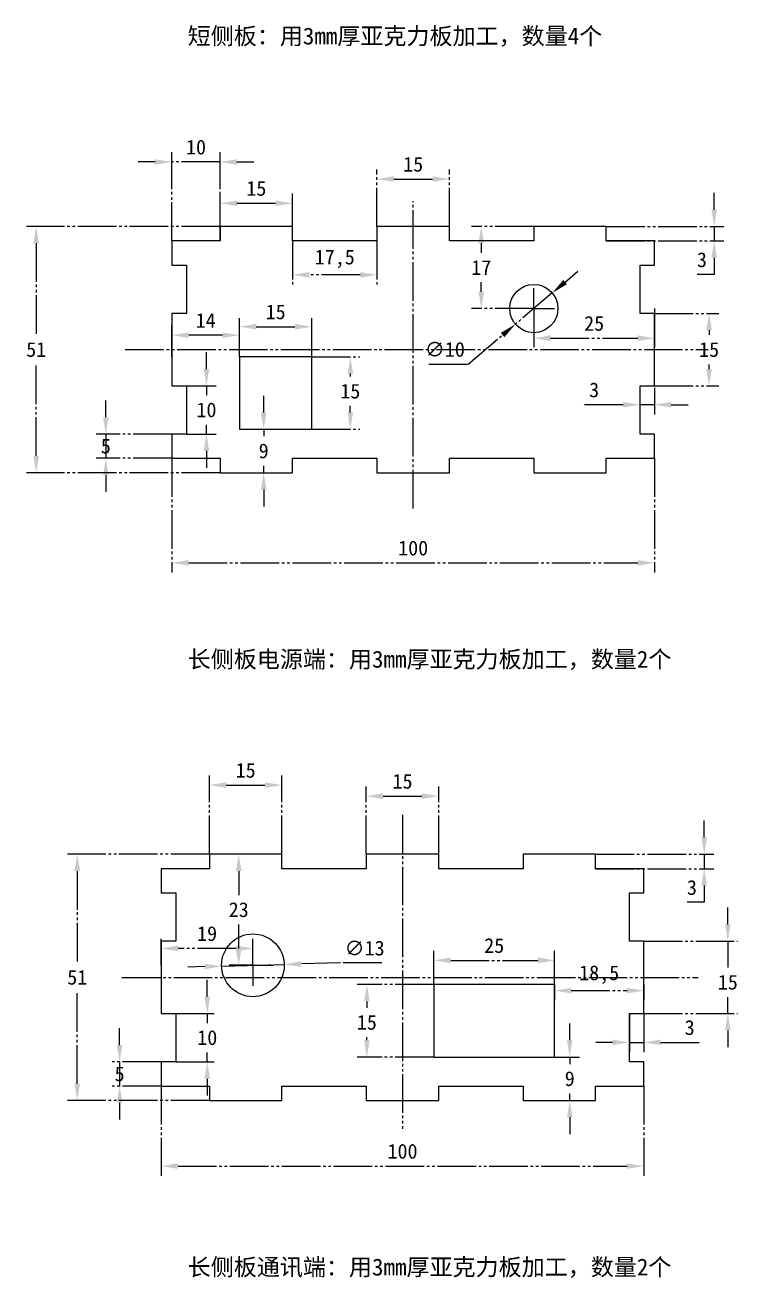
# Model space of a CAD drawing. Header units: millimetres. Extents: x 72 to 436, y 263 to 791.
# Drawn here: x 71.8 to 219.7, y 263.3 to 522.7 of the extents above; entities that cross this region are included whole.
import ezdxf

# ---------------------------------------------------------------- set-up
doc = ezdxf.new("R2010")
doc.units = ezdxf.units.MM
doc.header["$PDSIZE"] = -1
doc.linetypes.add('JIS_09_08', pattern=[10.75, 8, -0.55, 0.55, -0.55, 0.55, -0.55])
doc.layers.add('10', color=7, linetype='Continuous')
doc.dimstyles.new('ISO-25', dxfattribs={"dimtxt": 2.5, "dimasz": 2.5, "dimexe": 1.25, "dimexo": 0.625, "dimtad": 1, "dimtxsty": 'Standard', "dimcen": 2.5, "dimadec": 0, "dimazin": 0, "dimtfac": 1, "dimtmove": 0, "dimatfit": 3, "dimfxl": 1, "dimarcsym": 0})

# ---------------------------------------------------------------- blocks, each defined once
blk = doc.blocks.new('SW_CENTERMARKSYMBOL_0')
at = {"layer": '10', "color": 0}
for p, q in [((0, 2.5), (0, 4.25)), ((-2.5, 0), (-4.25, 0)), ((0, 0), (-2.5, 0)), ((0, 0), (0, 2.5)), ((0, 0), (0, -2.5)), ((0, 0), (2.5, 0)), ((2.5, 0), (4.25, 0)), ((0, -2.5), (0, -4.25))]:
    blk.add_line(p, q, dxfattribs=at)
blk = doc.blocks.new('SW_CENTERMARKSYMBOL_1')
at = {"layer": '10', "color": 0}
for p, q in [((0, 2.5), (0, 4.25)), ((-2.5, 0), (-4.25, 0)), ((0, 0), (-2.5, 0)), ((0, 0), (0, 2.5)), ((0, 0), (0, -2.5)), ((0, 0), (2.5, 0)), ((2.5, 0), (4.25, 0)), ((0, -2.5), (0, -4.25))]:
    blk.add_line(p, q, dxfattribs=at)
blk = doc.blocks.new('*D28')
at = {"color": 3, "linetype": 'JIS_09_08', "lineweight": -2, "transparency": 16777216}
for p, q in [((112.21, 481), (72.09, 481)), ((74.09, 477.52), (74.09, 458.55)), ((74.09, 433.48), (74.09, 452.45)), ((112.21, 430), (72.09, 430))]:
    blk.add_line(p, q, dxfattribs=at)
at = {"color": 3, "linetype": 'JIS_09_08', "transparency": 16777216}
for points in [[(73.51, 477.52), (74.67, 477.52), (74.09, 481)], [(73.51, 433.48), (74.67, 433.48), (74.09, 430)]]:
    blk.add_solid(points, dxfattribs=at)
at = {"layer": 'Defpoints', "color": 0, "linetype": 'JIS_09_08', "transparency": 16777216}
for p in [(112.21, 481), (74.09, 430), (112.21, 430)]:
    blk.add_point(p, dxfattribs=at)
at = {"color": 3, "linetype": 'JIS_09_08', "transparency": 16777216, "insert": (74.09, 455.5), "char_height": 3.05, "attachment_point": 5}
blk.add_mtext('51', dxfattribs=at)
blk = doc.blocks.new('*D29')
at = {"color": 3, "linetype": 'JIS_09_08', "lineweight": -2, "transparency": 16777216}
for p, q in [((102.21, 433), (102.21, 409.34)), ((202.21, 433), (202.21, 409.34)), ((105.69, 411.34), (198.73, 411.34))]:
    blk.add_line(p, q, dxfattribs=at)
at = {"color": 3, "linetype": 'JIS_09_08', "transparency": 16777216}
for points in [[(105.69, 411.92), (105.69, 410.76), (102.21, 411.34)], [(198.73, 411.92), (198.73, 410.76), (202.21, 411.34)]]:
    blk.add_solid(points, dxfattribs=at)
at = {"layer": 'Defpoints', "color": 0, "linetype": 'JIS_09_08', "transparency": 16777216}
for p in [(102.21, 433), (202.21, 433), (202.21, 411.34)]:
    blk.add_point(p, dxfattribs=at)
at = {"color": 3, "linetype": 'JIS_09_08', "transparency": 16777216, "insert": (152.21, 414.39), "char_height": 3.05, "attachment_point": 5}
blk.add_mtext('100', dxfattribs=at)
blk = doc.blocks.new('*D30')
at = {"color": 3, "linetype": 'JIS_09_08', "lineweight": -2, "transparency": 16777216}
for p, q in [((110, 351), (80.6, 351)), ((82.6, 347.52), (82.6, 328.55)), ((82.6, 303.48), (82.6, 322.45)), ((110, 300), (80.6, 300))]:
    blk.add_line(p, q, dxfattribs=at)
at = {"color": 3, "linetype": 'JIS_09_08', "transparency": 16777216}
for points in [[(82.02, 347.52), (83.18, 347.52), (82.6, 351)], [(82.02, 303.48), (83.18, 303.48), (82.6, 300)]]:
    blk.add_solid(points, dxfattribs=at)
at = {"layer": 'Defpoints', "color": 0, "linetype": 'JIS_09_08', "transparency": 16777216}
for p in [(110, 351), (82.6, 300), (110, 300)]:
    blk.add_point(p, dxfattribs=at)
at = {"color": 3, "linetype": 'JIS_09_08', "transparency": 16777216, "insert": (82.6, 325.5), "char_height": 3.05, "attachment_point": 5}
blk.add_mtext('51', dxfattribs=at)
blk = doc.blocks.new('*D31')
at = {"color": 3, "linetype": 'JIS_09_08', "lineweight": -2, "transparency": 16777216}
for p, q in [((100, 303), (100, 284.42)), ((200, 303), (200, 284.42)), ((103.48, 286.42), (196.52, 286.42))]:
    blk.add_line(p, q, dxfattribs=at)
at = {"color": 3, "linetype": 'JIS_09_08', "transparency": 16777216}
for points in [[(103.48, 287), (103.48, 285.84), (100, 286.42)], [(196.52, 287), (196.52, 285.84), (200, 286.42)]]:
    blk.add_solid(points, dxfattribs=at)
at = {"layer": 'Defpoints', "color": 0, "linetype": 'JIS_09_08', "transparency": 16777216}
for p in [(100, 303), (200, 303), (200, 286.42)]:
    blk.add_point(p, dxfattribs=at)
at = {"color": 3, "linetype": 'JIS_09_08', "transparency": 16777216, "insert": (150, 289.47), "char_height": 3.05, "attachment_point": 5}
blk.add_mtext('100', dxfattribs=at)
blk = doc.blocks.new('*D35')
at = {"color": 3, "linetype": 'JIS_09_08', "lineweight": -2, "transparency": 16777216}
for p, q in [((183.68, 469.48), (186.34, 471.73)), ((181.03, 467.23), (173.4, 460.77)), ((163.59, 452.47), (170.74, 458.52)), ((155.46, 452.47), (163.59, 452.47))]:
    blk.add_line(p, q, dxfattribs=at)
at = {"color": 3, "linetype": 'JIS_09_08', "transparency": 16777216}
for points in [[(183.31, 469.92), (184.06, 469.04), (181.03, 467.23)], [(170.37, 458.96), (171.11, 458.08), (173.4, 460.77)]]:
    blk.add_solid(points, dxfattribs=at)
at = {"layer": 'Defpoints', "color": 0, "linetype": 'JIS_09_08', "transparency": 16777216}
for p in [(181.03, 467.23), (173.4, 460.77)]:
    blk.add_point(p, dxfattribs=at)
at = {"color": 3, "linetype": 'JIS_09_08', "transparency": 16777216, "insert": (158.77, 455.52), "char_height": 3.05, "attachment_point": 5}
blk.add_mtext('∅10', dxfattribs=at)
blk = doc.blocks.new('*D36')
at = {"color": 3, "linetype": 'JIS_09_08', "lineweight": -2, "transparency": 16777216}
for p, q in [((109.02, 327.73), (105.54, 327.64)), ((112.5, 327.83), (125.5, 328.17)), ((137.06, 328.48), (128.98, 328.27)), ((145.7, 328.48), (137.06, 328.48))]:
    blk.add_line(p, q, dxfattribs=at)
at = {"color": 3, "linetype": 'JIS_09_08', "transparency": 16777216}
for points in [[(109.01, 328.31), (109.04, 327.15), (112.5, 327.83)], [(128.96, 328.85), (128.99, 327.69), (125.5, 328.17)]]:
    blk.add_solid(points, dxfattribs=at)
at = {"layer": 'Defpoints', "color": 0, "linetype": 'JIS_09_08', "transparency": 16777216}
for p in [(112.5, 327.83), (125.5, 328.17)]:
    blk.add_point(p, dxfattribs=at)
at = {"color": 3, "linetype": 'JIS_09_08', "transparency": 16777216, "insert": (142.14, 331.53), "char_height": 3.05, "attachment_point": 5}
blk.add_mtext('∅13', dxfattribs=at)
blk = doc.blocks.new('*D38')
at = {"color": 3, "linetype": 'JIS_09_08', "lineweight": -2, "transparency": 16777216}
for p, q in [((156.5, 324), (140.61, 324)), ((142.61, 320.52), (142.61, 319.22)), ((142.61, 312.48), (142.61, 313.13)), ((156.5, 309), (140.61, 309))]:
    blk.add_line(p, q, dxfattribs=at)
at = {"color": 3, "linetype": 'JIS_09_08', "transparency": 16777216}
for points in [[(142.03, 320.52), (143.19, 320.52), (142.61, 324)], [(142.03, 312.48), (143.19, 312.48), (142.61, 309)]]:
    blk.add_solid(points, dxfattribs=at)
at = {"layer": 'Defpoints', "color": 0, "linetype": 'JIS_09_08', "transparency": 16777216}
for p in [(156.5, 324), (142.61, 309), (156.5, 309)]:
    blk.add_point(p, dxfattribs=at)
at = {"color": 3, "linetype": 'JIS_09_08', "transparency": 16777216, "insert": (142.61, 316.17), "char_height": 3.05, "attachment_point": 5}
blk.add_mtext('15', dxfattribs=at)
blk = doc.blocks.new('*D39')
at = {"color": 3, "linetype": 'JIS_09_08', "lineweight": -2, "transparency": 16777216}
for p, q in [((156.5, 324), (156.5, 331.02)), ((181.5, 324), (181.5, 331.02)), ((159.98, 329.02), (178.02, 329.02))]:
    blk.add_line(p, q, dxfattribs=at)
at = {"color": 3, "linetype": 'JIS_09_08', "transparency": 16777216}
for points in [[(159.98, 329.6), (159.98, 328.44), (156.5, 329.02)], [(178.02, 329.6), (178.02, 328.44), (181.5, 329.02)]]:
    blk.add_solid(points, dxfattribs=at)
at = {"layer": 'Defpoints', "color": 0, "linetype": 'JIS_09_08', "transparency": 16777216}
for p in [(181.5, 329.02), (156.5, 324), (181.5, 324)]:
    blk.add_point(p, dxfattribs=at)
at = {"color": 3, "linetype": 'JIS_09_08', "transparency": 16777216, "insert": (169, 332.07), "char_height": 3.05, "attachment_point": 5}
blk.add_mtext('25', dxfattribs=at)
blk = doc.blocks.new('*D40')
at = {"color": 3, "linetype": 'JIS_09_08', "lineweight": -2, "transparency": 16777216}
for p, q in [((116.21, 454), (116.21, 462.25)), ((131.21, 454), (131.21, 462.25)), ((119.69, 460.25), (127.73, 460.25))]:
    blk.add_line(p, q, dxfattribs=at)
at = {"color": 3, "linetype": 'JIS_09_08', "transparency": 16777216}
for points in [[(119.69, 460.83), (119.69, 459.67), (116.21, 460.25)], [(127.73, 460.83), (127.73, 459.67), (131.21, 460.25)]]:
    blk.add_solid(points, dxfattribs=at)
at = {"layer": 'Defpoints', "color": 0, "linetype": 'JIS_09_08', "transparency": 16777216}
for p in [(131.21, 460.25), (116.21, 454), (131.21, 454)]:
    blk.add_point(p, dxfattribs=at)
at = {"color": 3, "linetype": 'JIS_09_08', "transparency": 16777216, "insert": (123.71, 463.3), "char_height": 3.05, "attachment_point": 5}
blk.add_mtext('15', dxfattribs=at)
blk = doc.blocks.new('*D41')
at = {"color": 3, "linetype": 'JIS_09_08', "lineweight": -2, "transparency": 16777216}
for p, q in [((131.21, 454), (141.18, 454)), ((139.18, 450.52), (139.18, 449.93)), ((139.18, 442.48), (139.18, 443.83)), ((131.21, 439), (141.18, 439))]:
    blk.add_line(p, q, dxfattribs=at)
at = {"color": 3, "linetype": 'JIS_09_08', "transparency": 16777216}
for points in [[(138.6, 450.52), (139.76, 450.52), (139.18, 454)], [(138.6, 442.48), (139.76, 442.48), (139.18, 439)]]:
    blk.add_solid(points, dxfattribs=at)
at = {"layer": 'Defpoints', "color": 0, "linetype": 'JIS_09_08', "transparency": 16777216}
for p in [(131.21, 454), (131.21, 439), (139.18, 439)]:
    blk.add_point(p, dxfattribs=at)
at = {"color": 3, "linetype": 'JIS_09_08', "transparency": 16777216, "insert": (139.18, 446.88), "char_height": 3.05, "attachment_point": 5}
blk.add_mtext('15', dxfattribs=at)
blk = doc.blocks.new('*D51')
at = {"color": 3, "linetype": 'JIS_09_08', "lineweight": -2, "transparency": 16777216}
for p, q in [((112.21, 481), (112.21, 487.81)), ((127.21, 481), (127.21, 487.81)), ((115.69, 485.81), (123.73, 485.81))]:
    blk.add_line(p, q, dxfattribs=at)
at = {"color": 3, "linetype": 'JIS_09_08', "transparency": 16777216}
for points in [[(115.69, 486.39), (115.69, 485.23), (112.21, 485.81)], [(123.73, 486.39), (123.73, 485.23), (127.21, 485.81)]]:
    blk.add_solid(points, dxfattribs=at)
at = {"layer": 'Defpoints', "color": 0, "linetype": 'JIS_09_08', "transparency": 16777216}
for p in [(127.21, 485.81), (112.21, 481), (127.21, 481)]:
    blk.add_point(p, dxfattribs=at)
at = {"color": 3, "linetype": 'JIS_09_08', "transparency": 16777216, "insert": (119.71, 488.86), "char_height": 3.05, "attachment_point": 5}
blk.add_mtext('15', dxfattribs=at)
blk = doc.blocks.new('*D52')
at = {"color": 3, "linetype": 'JIS_09_08', "lineweight": -2, "transparency": 16777216}
for p, q in [((127.21, 478), (127.21, 468.98)), ((144.71, 478), (144.71, 468.98)), ((141.23, 470.98), (130.69, 470.98))]:
    blk.add_line(p, q, dxfattribs=at)
at = {"color": 3, "linetype": 'JIS_09_08', "transparency": 16777216}
for points in [[(130.69, 471.56), (130.69, 470.4), (127.21, 470.98)], [(141.23, 471.56), (141.23, 470.4), (144.71, 470.98)]]:
    blk.add_solid(points, dxfattribs=at)
at = {"layer": 'Defpoints', "color": 0, "linetype": 'JIS_09_08', "transparency": 16777216}
for p in [(127.21, 478), (144.71, 478), (127.21, 470.98)]:
    blk.add_point(p, dxfattribs=at)
at = {"color": 3, "linetype": 'JIS_09_08', "transparency": 16777216, "insert": (135.96, 474.28), "char_height": 3.05, "attachment_point": 5}
blk.add_mtext('17,5', dxfattribs=at)
blk = doc.blocks.new('*D53')
at = {"color": 3, "linetype": 'JIS_09_08', "lineweight": -2, "transparency": 16777216}
for p, q in [((214.58, 484.48), (214.58, 487.96)), ((192.21, 481), (216.58, 481)), ((214.58, 481), (214.58, 478)), ((192.21, 478), (216.58, 478)), ((214.58, 474.52), (214.58, 471.04)), ((214.58, 471.04), (211.03, 471.04))]:
    blk.add_line(p, q, dxfattribs=at)
at = {"color": 3, "linetype": 'JIS_09_08', "transparency": 16777216}
for points in [[(214, 484.48), (215.16, 484.48), (214.58, 481)], [(214, 474.52), (215.16, 474.52), (214.58, 478)]]:
    blk.add_solid(points, dxfattribs=at)
at = {"layer": 'Defpoints', "color": 0, "linetype": 'JIS_09_08', "transparency": 16777216}
for p in [(192.21, 481), (192.21, 478), (214.58, 478)]:
    blk.add_point(p, dxfattribs=at)
at = {"color": 3, "linetype": 'JIS_09_08', "transparency": 16777216, "insert": (212.04, 474.09), "char_height": 3.05, "attachment_point": 5}
blk.add_mtext('3', dxfattribs=at)
blk = doc.blocks.new('*D54')
at = {"color": 3, "linetype": 'JIS_09_08', "lineweight": -2, "transparency": 16777216}
for p, q in [((102.21, 478), (102.21, 496.36)), ((112.21, 478), (112.21, 496.36)), ((98.73, 494.36), (95.25, 494.36)), ((112.21, 494.36), (102.21, 494.36)), ((115.69, 494.36), (119.17, 494.36))]:
    blk.add_line(p, q, dxfattribs=at)
at = {"color": 3, "linetype": 'JIS_09_08', "transparency": 16777216}
for points in [[(98.73, 494.94), (98.73, 493.78), (102.21, 494.36)], [(115.69, 494.94), (115.69, 493.78), (112.21, 494.36)]]:
    blk.add_solid(points, dxfattribs=at)
at = {"layer": 'Defpoints', "color": 0, "linetype": 'JIS_09_08', "transparency": 16777216}
for p in [(102.21, 494.36), (102.21, 478), (112.21, 478)]:
    blk.add_point(p, dxfattribs=at)
at = {"color": 3, "linetype": 'JIS_09_08', "transparency": 16777216, "insert": (107.21, 497.41), "char_height": 3.05, "attachment_point": 5}
blk.add_mtext('10', dxfattribs=at)
blk = doc.blocks.new('*D55')
at = {"color": 3, "linetype": 'JIS_09_08', "lineweight": -2, "transparency": 16777216}
for p, q in [((144.71, 481), (144.71, 492.82)), ((148.19, 490.82), (156.23, 490.82)), ((159.71, 481), (159.71, 492.82))]:
    blk.add_line(p, q, dxfattribs=at)
at = {"color": 3, "linetype": 'JIS_09_08', "transparency": 16777216}
for points in [[(148.19, 491.4), (148.19, 490.24), (144.71, 490.82)], [(156.23, 491.4), (156.23, 490.24), (159.71, 490.82)]]:
    blk.add_solid(points, dxfattribs=at)
at = {"layer": 'Defpoints', "color": 0, "linetype": 'JIS_09_08', "transparency": 16777216}
for p in [(159.71, 490.82), (144.71, 481), (159.71, 481)]:
    blk.add_point(p, dxfattribs=at)
at = {"color": 3, "linetype": 'JIS_09_08', "transparency": 16777216, "insert": (152.21, 493.87), "char_height": 3.05, "attachment_point": 5}
blk.add_mtext('15', dxfattribs=at)
blk = doc.blocks.new('*D56')
at = {"color": 3, "linetype": 'JIS_09_08', "lineweight": -2, "transparency": 16777216}
for p, q in [((202.21, 463), (215.53, 463)), ((213.53, 459.52), (213.53, 458.55)), ((213.53, 451.48), (213.53, 452.45)), ((202.21, 448), (215.53, 448))]:
    blk.add_line(p, q, dxfattribs=at)
at = {"color": 3, "linetype": 'JIS_09_08', "transparency": 16777216}
for points in [[(212.95, 459.52), (214.11, 459.52), (213.53, 463)], [(212.95, 451.48), (214.11, 451.48), (213.53, 448)]]:
    blk.add_solid(points, dxfattribs=at)
at = {"layer": 'Defpoints', "color": 0, "linetype": 'JIS_09_08', "transparency": 16777216}
for p in [(202.21, 463), (202.21, 448), (213.53, 448)]:
    blk.add_point(p, dxfattribs=at)
at = {"color": 3, "linetype": 'JIS_09_08', "transparency": 16777216, "insert": (213.53, 455.5), "char_height": 3.05, "attachment_point": 5}
blk.add_mtext('15', dxfattribs=at)
blk = doc.blocks.new('*D57')
at = {"color": 3, "linetype": 'JIS_09_08', "lineweight": -2, "transparency": 16777216}
for p, q in [((199.21, 447.57), (199.21, 442.09)), ((202.21, 447.57), (202.21, 442.09)), ((195.73, 444.09), (187.17, 444.09)), ((202.21, 444.09), (199.21, 444.09)), ((205.69, 444.09), (209.17, 444.09))]:
    blk.add_line(p, q, dxfattribs=at)
at = {"color": 3, "linetype": 'JIS_09_08', "transparency": 16777216}
for points in [[(195.73, 444.67), (195.73, 443.51), (199.21, 444.09)], [(205.69, 444.67), (205.69, 443.51), (202.21, 444.09)]]:
    blk.add_solid(points, dxfattribs=at)
at = {"layer": 'Defpoints', "color": 0, "linetype": 'JIS_09_08', "transparency": 16777216}
for p in [(199.21, 447.57), (202.21, 447.57), (199.21, 444.09)]:
    blk.add_point(p, dxfattribs=at)
at = {"color": 3, "linetype": 'JIS_09_08', "transparency": 16777216, "insert": (189.71, 447.14), "char_height": 3.05, "attachment_point": 5}
blk.add_mtext('3', dxfattribs=at)
blk = doc.blocks.new('*D58')
at = {"color": 3, "linetype": 'JIS_09_08', "lineweight": -2, "transparency": 16777216}
for p, q in [((109.37, 451.48), (109.37, 454.96)), ((105.21, 448), (111.37, 448)), ((109.37, 448), (109.37, 446.05)), ((109.37, 438), (109.37, 439.95)), ((105.21, 438), (111.37, 438)), ((109.37, 434.52), (109.37, 431.04))]:
    blk.add_line(p, q, dxfattribs=at)
at = {"color": 3, "linetype": 'JIS_09_08', "transparency": 16777216}
for points in [[(108.79, 451.48), (109.95, 451.48), (109.37, 448)], [(108.79, 434.52), (109.95, 434.52), (109.37, 438)]]:
    blk.add_solid(points, dxfattribs=at)
at = {"layer": 'Defpoints', "color": 0, "linetype": 'JIS_09_08', "transparency": 16777216}
for p in [(105.21, 448), (105.21, 438), (109.37, 438)]:
    blk.add_point(p, dxfattribs=at)
at = {"color": 3, "linetype": 'JIS_09_08', "transparency": 16777216, "insert": (109.37, 443), "char_height": 3.05, "attachment_point": 5}
blk.add_mtext('10', dxfattribs=at)
blk = doc.blocks.new('*D59')
at = {"color": 3, "linetype": 'JIS_09_08', "lineweight": -2, "transparency": 16777216}
for p, q in [((88.52, 441.48), (88.52, 444.96)), ((102.21, 438), (86.52, 438)), ((88.52, 438), (88.52, 433)), ((102.21, 433), (86.52, 433)), ((88.52, 429.52), (88.52, 426.04))]:
    blk.add_line(p, q, dxfattribs=at)
at = {"color": 3, "linetype": 'JIS_09_08', "transparency": 16777216}
for points in [[(87.94, 441.48), (89.1, 441.48), (88.52, 438)], [(87.94, 429.52), (89.1, 429.52), (88.52, 433)]]:
    blk.add_solid(points, dxfattribs=at)
at = {"layer": 'Defpoints', "color": 0, "linetype": 'JIS_09_08', "transparency": 16777216}
for p in [(102.21, 438), (88.52, 433), (102.21, 433)]:
    blk.add_point(p, dxfattribs=at)
at = {"color": 3, "linetype": 'JIS_09_08', "transparency": 16777216, "insert": (88.52, 435.5), "char_height": 3.05, "attachment_point": 5}
blk.add_mtext('5', dxfattribs=at)
blk = doc.blocks.new('*D60')
at = {"color": 3, "linetype": 'JIS_09_08', "lineweight": -2, "transparency": 16777216}
for p, q in [((110, 351), (110, 367.32)), ((125, 351), (125, 367.32)), ((113.48, 365.32), (121.52, 365.32))]:
    blk.add_line(p, q, dxfattribs=at)
at = {"color": 3, "linetype": 'JIS_09_08', "transparency": 16777216}
for points in [[(113.48, 365.9), (113.48, 364.74), (110, 365.32)], [(121.52, 365.9), (121.52, 364.74), (125, 365.32)]]:
    blk.add_solid(points, dxfattribs=at)
at = {"layer": 'Defpoints', "color": 0, "linetype": 'JIS_09_08', "transparency": 16777216}
for p in [(125, 365.32), (110, 351), (125, 351)]:
    blk.add_point(p, dxfattribs=at)
at = {"color": 3, "linetype": 'JIS_09_08', "transparency": 16777216, "insert": (117.5, 368.36), "char_height": 3.05, "attachment_point": 5}
blk.add_mtext('15', dxfattribs=at)
blk = doc.blocks.new('*D61')
at = {"color": 3, "linetype": 'JIS_09_08', "lineweight": -2, "transparency": 16777216}
for p, q in [((142.5, 351), (142.5, 365.03)), ((157.5, 351), (157.5, 365.03)), ((145.98, 363.03), (154.02, 363.03))]:
    blk.add_line(p, q, dxfattribs=at)
at = {"color": 3, "linetype": 'JIS_09_08', "transparency": 16777216}
for points in [[(145.98, 363.61), (145.98, 362.45), (142.5, 363.03)], [(154.02, 363.61), (154.02, 362.45), (157.5, 363.03)]]:
    blk.add_solid(points, dxfattribs=at)
at = {"layer": 'Defpoints', "color": 0, "linetype": 'JIS_09_08', "transparency": 16777216}
for p in [(157.5, 363.03), (142.5, 351), (157.5, 351)]:
    blk.add_point(p, dxfattribs=at)
at = {"color": 3, "linetype": 'JIS_09_08', "transparency": 16777216, "insert": (150, 366.08), "char_height": 3.05, "attachment_point": 5}
blk.add_mtext('15', dxfattribs=at)
blk = doc.blocks.new('*D62')
at = {"color": 3, "linetype": 'JIS_09_08', "lineweight": -2, "transparency": 16777216}
for p, q in [((212.51, 354.48), (212.51, 357.96)), ((190, 351), (214.51, 351)), ((212.51, 351), (212.51, 348)), ((190, 348), (214.51, 348)), ((212.51, 344.52), (212.51, 341.04)), ((212.51, 341.04), (208.95, 341.04))]:
    blk.add_line(p, q, dxfattribs=at)
at = {"color": 3, "linetype": 'JIS_09_08', "transparency": 16777216}
for points in [[(211.93, 354.48), (213.09, 354.48), (212.51, 351)], [(211.93, 344.52), (213.09, 344.52), (212.51, 348)]]:
    blk.add_solid(points, dxfattribs=at)
at = {"layer": 'Defpoints', "color": 0, "linetype": 'JIS_09_08', "transparency": 16777216}
for p in [(190, 351), (190, 348), (212.51, 348)]:
    blk.add_point(p, dxfattribs=at)
at = {"color": 3, "linetype": 'JIS_09_08', "transparency": 16777216, "insert": (209.97, 344.09), "char_height": 3.05, "attachment_point": 5}
blk.add_mtext('3', dxfattribs=at)
blk = doc.blocks.new('*D63')
at = {"color": 3, "linetype": 'JIS_09_08', "lineweight": -2, "transparency": 16777216}
for p, q in [((217.41, 336.48), (217.41, 339.96)), ((200, 333), (219.41, 333)), ((217.41, 333), (217.41, 327.53)), ((217.41, 318), (217.41, 321.43)), ((200, 318), (219.41, 318)), ((217.41, 314.52), (217.41, 311.04))]:
    blk.add_line(p, q, dxfattribs=at)
at = {"color": 3, "linetype": 'JIS_09_08', "transparency": 16777216}
for points in [[(216.83, 336.48), (217.99, 336.48), (217.41, 333)], [(216.83, 314.52), (217.99, 314.52), (217.41, 318)]]:
    blk.add_solid(points, dxfattribs=at)
at = {"layer": 'Defpoints', "color": 0, "linetype": 'JIS_09_08', "transparency": 16777216}
for p in [(200, 333), (200, 318), (217.41, 318)]:
    blk.add_point(p, dxfattribs=at)
at = {"color": 3, "linetype": 'JIS_09_08', "transparency": 16777216, "insert": (217.41, 324.48), "char_height": 3.05, "attachment_point": 5}
blk.add_mtext('15', dxfattribs=at)
blk = doc.blocks.new('*D64')
at = {"color": 3, "linetype": 'JIS_09_08', "lineweight": -2, "transparency": 16777216}
for p, q in [((109.54, 321.48), (109.54, 324.96)), ((103, 318), (111.54, 318)), ((109.54, 318), (109.54, 316.05)), ((109.54, 308), (109.54, 309.95)), ((103, 308), (111.54, 308)), ((109.54, 304.52), (109.54, 301.04))]:
    blk.add_line(p, q, dxfattribs=at)
at = {"color": 3, "linetype": 'JIS_09_08', "transparency": 16777216}
for points in [[(108.96, 321.48), (110.12, 321.48), (109.54, 318)], [(108.96, 304.52), (110.12, 304.52), (109.54, 308)]]:
    blk.add_solid(points, dxfattribs=at)
at = {"layer": 'Defpoints', "color": 0, "linetype": 'JIS_09_08', "transparency": 16777216}
for p in [(103, 318), (103, 308), (109.54, 308)]:
    blk.add_point(p, dxfattribs=at)
at = {"color": 3, "linetype": 'JIS_09_08', "transparency": 16777216, "insert": (109.54, 313), "char_height": 3.05, "attachment_point": 5}
blk.add_mtext('10', dxfattribs=at)
blk = doc.blocks.new('*D65')
at = {"color": 3, "linetype": 'JIS_09_08', "lineweight": -2, "transparency": 16777216}
for p, q in [((91.38, 311.48), (91.38, 314.96)), ((100, 308), (89.38, 308)), ((91.38, 308), (91.38, 303)), ((100, 303), (89.38, 303)), ((91.38, 299.52), (91.38, 296.04))]:
    blk.add_line(p, q, dxfattribs=at)
at = {"color": 3, "linetype": 'JIS_09_08', "transparency": 16777216}
for points in [[(90.8, 311.48), (91.96, 311.48), (91.38, 308)], [(90.8, 299.52), (91.96, 299.52), (91.38, 303)]]:
    blk.add_solid(points, dxfattribs=at)
at = {"layer": 'Defpoints', "color": 0, "linetype": 'JIS_09_08', "transparency": 16777216}
for p in [(100, 308), (91.38, 303), (100, 303)]:
    blk.add_point(p, dxfattribs=at)
at = {"color": 3, "linetype": 'JIS_09_08', "transparency": 16777216, "insert": (91.38, 305.5), "char_height": 3.05, "attachment_point": 5}
blk.add_mtext('5', dxfattribs=at)
blk = doc.blocks.new('*D66')
at = {"color": 3, "linetype": 'JIS_09_08', "lineweight": -2, "transparency": 16777216}
for p, q in [((197, 318), (197, 310.04)), ((200, 318), (200, 310.04)), ((193.52, 312.04), (190.04, 312.04)), ((197, 312.04), (200, 312.04)), ((203.48, 312.04), (212.04, 312.04))]:
    blk.add_line(p, q, dxfattribs=at)
at = {"color": 3, "linetype": 'JIS_09_08', "transparency": 16777216}
for points in [[(193.52, 312.62), (193.52, 311.46), (197, 312.04)], [(203.48, 312.62), (203.48, 311.46), (200, 312.04)]]:
    blk.add_solid(points, dxfattribs=at)
at = {"layer": 'Defpoints', "color": 0, "linetype": 'JIS_09_08', "transparency": 16777216}
for p in [(197, 318), (200, 318), (200, 312.04)]:
    blk.add_point(p, dxfattribs=at)
at = {"color": 3, "linetype": 'JIS_09_08', "transparency": 16777216, "insert": (209.5, 315.09), "char_height": 3.05, "attachment_point": 5}
blk.add_mtext('3', dxfattribs=at)
blk = doc.blocks.new('*D67')
at = {"color": 3, "linetype": 'JIS_09_08', "lineweight": -2, "transparency": 16777216}
for p, q in [((119, 351), (114.05, 351)), ((116.05, 347.52), (116.05, 342.55)), ((116.05, 331.48), (116.05, 336.45)), ((119, 328), (114.05, 328))]:
    blk.add_line(p, q, dxfattribs=at)
at = {"color": 3, "linetype": 'JIS_09_08', "transparency": 16777216}
for points in [[(115.47, 347.52), (116.63, 347.52), (116.05, 351)], [(115.47, 331.48), (116.63, 331.48), (116.05, 328)]]:
    blk.add_solid(points, dxfattribs=at)
at = {"layer": 'Defpoints', "color": 0, "linetype": 'JIS_09_08', "transparency": 16777216}
for p in [(116.05, 351), (119, 351), (119, 328)]:
    blk.add_point(p, dxfattribs=at)
at = {"color": 3, "linetype": 'JIS_09_08', "transparency": 16777216, "insert": (116.05, 339.5), "char_height": 3.05, "attachment_point": 5}
blk.add_mtext('23', dxfattribs=at)
blk = doc.blocks.new('*D68')
at = {"color": 3, "linetype": 'JIS_09_08', "lineweight": -2, "transparency": 16777216}
for p, q in [((100, 328), (100, 333.5)), ((119, 328), (119, 333.5)), ((115.52, 331.5), (103.48, 331.5))]:
    blk.add_line(p, q, dxfattribs=at)
at = {"color": 3, "linetype": 'JIS_09_08', "transparency": 16777216}
for points in [[(103.48, 332.08), (103.48, 330.92), (100, 331.5)], [(115.52, 332.08), (115.52, 330.92), (119, 331.5)]]:
    blk.add_solid(points, dxfattribs=at)
at = {"layer": 'Defpoints', "color": 0, "linetype": 'JIS_09_08', "transparency": 16777216}
for p in [(100, 331.5), (100, 328), (119, 328)]:
    blk.add_point(p, dxfattribs=at)
at = {"color": 3, "linetype": 'JIS_09_08', "transparency": 16777216, "insert": (109.5, 334.54), "char_height": 3.05, "attachment_point": 5}
blk.add_mtext('19', dxfattribs=at)
blk = doc.blocks.new('*D69')
at = {"color": 3, "linetype": 'JIS_09_08', "lineweight": -2, "transparency": 16777216}
for p, q in [((184.65, 312.48), (184.65, 315.96)), ((181.5, 309), (186.65, 309)), ((184.65, 309), (184.65, 307.55)), ((184.65, 300), (184.65, 301.45)), ((181.5, 300), (186.65, 300)), ((184.65, 296.52), (184.65, 293.04))]:
    blk.add_line(p, q, dxfattribs=at)
at = {"color": 3, "linetype": 'JIS_09_08', "transparency": 16777216}
for points in [[(184.07, 312.48), (185.23, 312.48), (184.65, 309)], [(184.07, 296.52), (185.23, 296.52), (184.65, 300)]]:
    blk.add_solid(points, dxfattribs=at)
at = {"layer": 'Defpoints', "color": 0, "linetype": 'JIS_09_08', "transparency": 16777216}
for p in [(181.5, 309), (181.5, 300), (184.65, 300)]:
    blk.add_point(p, dxfattribs=at)
at = {"color": 3, "linetype": 'JIS_09_08', "transparency": 16777216, "insert": (184.65, 304.5), "char_height": 3.05, "attachment_point": 5}
blk.add_mtext('9', dxfattribs=at)
blk = doc.blocks.new('*D70')
at = {"color": 3, "linetype": 'JIS_09_08', "lineweight": -2, "transparency": 16777216}
for p, q in [((181.5, 324), (181.5, 320.75)), ((184.98, 322.75), (196.52, 322.75)), ((200, 324), (200, 320.75))]:
    blk.add_line(p, q, dxfattribs=at)
at = {"color": 3, "linetype": 'JIS_09_08', "transparency": 16777216}
for points in [[(184.98, 323.33), (184.98, 322.17), (181.5, 322.75)], [(196.52, 323.33), (196.52, 322.17), (200, 322.75)]]:
    blk.add_solid(points, dxfattribs=at)
at = {"layer": 'Defpoints', "color": 0, "linetype": 'JIS_09_08', "transparency": 16777216}
for p in [(181.5, 324), (200, 324), (200, 322.75)]:
    blk.add_point(p, dxfattribs=at)
at = {"color": 3, "linetype": 'JIS_09_08', "transparency": 16777216, "insert": (190.75, 326.05), "char_height": 3.05, "attachment_point": 5}
blk.add_mtext('18,5', dxfattribs=at)
blk = doc.blocks.new('*D71')
at = {"color": 3, "linetype": 'JIS_09_08', "lineweight": -2, "transparency": 16777216}
for p, q in [((177.21, 481), (164.32, 481)), ((166.32, 477.52), (166.32, 475.55)), ((166.32, 467.48), (166.32, 469.45)), ((177.21, 464), (164.32, 464))]:
    blk.add_line(p, q, dxfattribs=at)
at = {"color": 3, "linetype": 'JIS_09_08', "transparency": 16777216}
for points in [[(165.74, 477.52), (166.9, 477.52), (166.32, 481)], [(165.74, 467.48), (166.9, 467.48), (166.32, 464)]]:
    blk.add_solid(points, dxfattribs=at)
at = {"layer": 'Defpoints', "color": 0, "linetype": 'JIS_09_08', "transparency": 16777216}
for p in [(166.32, 481), (177.21, 481), (177.21, 464)]:
    blk.add_point(p, dxfattribs=at)
at = {"color": 3, "linetype": 'JIS_09_08', "transparency": 16777216, "insert": (166.32, 472.5), "char_height": 3.05, "attachment_point": 5}
blk.add_mtext('17', dxfattribs=at)
blk = doc.blocks.new('*D72')
at = {"color": 3, "linetype": 'JIS_09_08', "lineweight": -2, "transparency": 16777216}
for p, q in [((177.21, 464), (177.21, 455.86)), ((202.21, 464), (202.21, 455.86)), ((180.69, 457.86), (198.73, 457.86))]:
    blk.add_line(p, q, dxfattribs=at)
at = {"color": 3, "linetype": 'JIS_09_08', "transparency": 16777216}
for points in [[(180.69, 458.44), (180.69, 457.28), (177.21, 457.86)], [(198.73, 458.44), (198.73, 457.28), (202.21, 457.86)]]:
    blk.add_solid(points, dxfattribs=at)
at = {"layer": 'Defpoints', "color": 0, "linetype": 'JIS_09_08', "transparency": 16777216}
for p in [(177.21, 464), (202.21, 464), (202.21, 457.86)]:
    blk.add_point(p, dxfattribs=at)
at = {"color": 3, "linetype": 'JIS_09_08', "transparency": 16777216, "insert": (189.71, 460.91), "char_height": 3.05, "attachment_point": 5}
blk.add_mtext('25', dxfattribs=at)
blk = doc.blocks.new('*D73')
at = {"color": 3, "linetype": 'JIS_09_08', "lineweight": -2, "transparency": 16777216}
for p, q in [((121.23, 442.48), (121.23, 445.96)), ((116.21, 439), (123.23, 439)), ((121.23, 439), (121.23, 437.55)), ((121.23, 430), (121.23, 431.45)), ((116.21, 430), (123.23, 430)), ((121.23, 426.52), (121.23, 423.04))]:
    blk.add_line(p, q, dxfattribs=at)
at = {"color": 3, "linetype": 'JIS_09_08', "transparency": 16777216}
for points in [[(120.65, 442.48), (121.81, 442.48), (121.23, 439)], [(120.65, 426.52), (121.81, 426.52), (121.23, 430)]]:
    blk.add_solid(points, dxfattribs=at)
at = {"layer": 'Defpoints', "color": 0, "linetype": 'JIS_09_08', "transparency": 16777216}
for p in [(116.21, 439), (116.21, 430), (121.23, 430)]:
    blk.add_point(p, dxfattribs=at)
at = {"color": 3, "linetype": 'JIS_09_08', "transparency": 16777216, "insert": (121.23, 434.5), "char_height": 3.05, "attachment_point": 5}
blk.add_mtext('9', dxfattribs=at)
blk = doc.blocks.new('*D74')
at = {"color": 3, "linetype": 'JIS_09_08', "lineweight": -2, "transparency": 16777216}
for p, q in [((102.21, 454), (102.21, 460.49)), ((116.21, 454), (116.21, 460.49)), ((112.73, 458.49), (105.69, 458.49))]:
    blk.add_line(p, q, dxfattribs=at)
at = {"color": 3, "linetype": 'JIS_09_08', "transparency": 16777216}
for points in [[(105.69, 459.07), (105.69, 457.91), (102.21, 458.49)], [(112.73, 459.07), (112.73, 457.91), (116.21, 458.49)]]:
    blk.add_solid(points, dxfattribs=at)
at = {"layer": 'Defpoints', "color": 0, "linetype": 'JIS_09_08', "transparency": 16777216}
for p in [(102.21, 458.49), (102.21, 454), (116.21, 454)]:
    blk.add_point(p, dxfattribs=at)
at = {"color": 3, "linetype": 'JIS_09_08', "transparency": 16777216, "insert": (109.21, 461.54), "char_height": 3.05, "attachment_point": 5}
blk.add_mtext('14', dxfattribs=at)

msp = doc.modelspace()

# ---------------------------------------------------------------- linework, layer by layer
at = {"color": 1, "linetype": 'JIS_09_08'}
for p, q in [((152.211, 422.608), (152.211, 486.244)), ((92.545, 455.5), (213.329, 455.5)), ((150, 359.175), (150, 294.145)), ((91.834, 325.5), (211.266, 325.5))]:
    msp.add_line(p, q, dxfattribs=at)
at = {"color": 7, "linetype": 'Continuous', "lineweight": 15}
for p, q in [((112.211, 481), (112.211, 478)), ((127.211, 481), (112.211, 481)), ((127.211, 478), (127.211, 481)), ((144.711, 481), (144.711, 478)), ((159.711, 481), (144.711, 481)), ((159.711, 478), (159.711, 481)), ((177.211, 481), (177.211, 478)), ((192.211, 481), (177.211, 481)), ((192.211, 478), (192.211, 481)), ((102.211, 478), (102.211, 473)), ((112.211, 478), (102.211, 478)), ((144.711, 478), (127.211, 478)), ((177.211, 478), (159.711, 478)), ((202.211, 478), (192.211, 478)), ((202.211, 473), (202.211, 478)), ((102.211, 473), (105.211, 473)), ((105.211, 473), (105.211, 463)), ((199.211, 473), (202.211, 473)), ((199.211, 463), (199.211, 473)), ((102.211, 463), (102.211, 448)), ((105.211, 463), (102.211, 463)), ((202.211, 463), (199.211, 463)), ((202.211, 448), (202.211, 463)), ((131.211, 454), (116.211, 454)), ((116.211, 454), (116.211, 439)), ((131.211, 439), (131.211, 454)), ((102.211, 448), (105.211, 448)), ((105.211, 448), (105.211, 438)), ((199.211, 448), (202.211, 448)), ((199.211, 438), (199.211, 448)), ((116.211, 439), (131.211, 439)), ((102.211, 438), (102.211, 433)), ((105.211, 438), (102.211, 438)), ((202.211, 438), (199.211, 438)), ((202.211, 433), (202.211, 438)), ((102.211, 433), (112.211, 433)), ((112.211, 433), (112.211, 430)), ((127.211, 433), (144.711, 433)), ((127.211, 430), (127.211, 433)), ((144.711, 433), (144.711, 430)), ((159.711, 433), (177.211, 433)), ((159.711, 430), (159.711, 433)), ((177.211, 433), (177.211, 430)), ((192.211, 433), (202.211, 433)), ((192.211, 430), (192.211, 433)), ((112.211, 430), (127.211, 430)), ((144.711, 430), (159.711, 430)), ((177.211, 430), (192.211, 430)), ((110, 351), (110, 348)), ((125, 351), (110, 351)), ((125, 348), (125, 351)), ((142.5, 351), (142.5, 348)), ((157.5, 351), (142.5, 351)), ((157.5, 348), (157.5, 351)), ((175, 351), (175, 348)), ((190, 351), (175, 351)), ((190, 348), (190, 351)), ((100, 348), (100, 343)), ((110, 348), (100, 348)), ((142.5, 348), (125, 348)), ((175, 348), (157.5, 348)), ((200, 348), (190, 348)), ((200, 343), (200, 348)), ((100, 343), (103, 343)), ((103, 343), (103, 333)), ((197, 343), (200, 343)), ((197, 333), (197, 343)), ((100, 333), (100, 318)), ((103, 333), (100, 333)), ((200, 333), (197, 333)), ((200, 318), (200, 333)), ((181.5, 324), (156.5, 324)), ((156.5, 324), (156.5, 309)), ((181.5, 309), (181.5, 324)), ((100, 318), (103, 318)), ((103, 318), (103, 308)), ((197, 318), (200, 318)), ((197, 308), (197, 318)), ((156.5, 309), (181.5, 309)), ((100, 308), (100, 303)), ((103, 308), (100, 308)), ((200, 308), (197, 308)), ((200, 303), (200, 308)), ((100, 303), (110, 303)), ((110, 303), (110, 300)), ((125, 303), (142.5, 303)), ((125, 300), (125, 303)), ((142.5, 303), (142.5, 300)), ((157.5, 303), (175, 303)), ((157.5, 300), (157.5, 303)), ((175, 303), (175, 300)), ((190, 303), (200, 303)), ((190, 300), (190, 303)), ((110, 300), (125, 300)), ((142.5, 300), (157.5, 300)), ((175, 300), (190, 300))]:
    msp.add_line(p, q, dxfattribs=at)
for centre, radius in [((177.211, 464), 5), ((119, 328), 6.5)]:
    msp.add_circle(centre, radius, dxfattribs=at)

# ---------------------------------------------------------------- block references
at = {"layer": '10'}
for name, p in [('SW_CENTERMARKSYMBOL_0', (177.211, 464)), ('SW_CENTERMARKSYMBOL_1', (177.211, 464)), ('SW_CENTERMARKSYMBOL_0', (119, 328)), ('SW_CENTERMARKSYMBOL_1', (119, 328))]:
    msp.add_blockref(name, p, dxfattribs=at)

# ---------------------------------------------------------------- texts
at = {"color": 1, "linetype": 'JIS_09_08', "char_height": 3.5, "attachment_point": 1}
for s, width, heights, insert in [('{\\fSimSun|b0|i0|c134|p2;\\C40;\\c3266552;短侧板：用3mm厚亚克力板加工，数量4个}', 90.03219, [3.5], (105.483, 522.196)), ('{\\fSimSun|b0|i0|c134|p2;\\C40;\\c3266552;长侧板电源端：用3mm厚亚克力板加工，数量2个}', 111.99465, [7.512], (105.483, 393.137)), ('{\\fSimSun|b0|i0|c134|p2;\\C40;\\c3266552;长侧板通讯端：用3mm厚亚克力板加工，数量2个}', 118.14126, [6.595], (105.483, 267.267))]:
    msp.add_mtext_dynamic_manual_height_columns(s, width=width, gutter_width=17.5, heights=heights, dxfattribs=dict(at, insert=insert))

# ---------------------------------------------------------------- dimensions: what is measured, and where the dimension line sits
at = {"color": 1, "linetype": 'JIS_09_08'}
for p1, p2, distance, picture, middle in [((112.211, 478), (102.211, 478), -16.363, '*D54', (107.211, 497.412)), ((144.711, 481), (159.711, 481), 9.817, '*D55', (152.211, 493.866)), ((112.211, 481), (127.211, 481), 4.81, '*D51', (119.711, 488.859)), ((192.211, 481), (192.211, 478), 22.371, '*D53', (212.042, 474.089)), ((177.211, 464), (177.211, 481), 10.894, '*D71', (166.317, 472.5)), ((144.711, 478), (127.211, 478), 7.023, '*D52', (135.961, 474.28)), ((116.211, 454), (102.211, 454), -4.491, '*D74', (109.211, 461.54)), ((177.211, 464), (202.211, 464), -6.14, '*D72', (189.711, 460.909)), ((105.211, 448), (105.211, 438), 4.157, '*D58', (109.369, 443)), ((202.211, 447.569), (199.211, 447.569), 3.478, '*D57', (189.711, 447.14)), ((116.211, 439), (116.211, 430), 5.015, '*D73', (121.227, 434.5)), ((110, 351), (125, 351), 14.315, '*D60', (117.5, 368.364)), ((142.5, 351), (157.5, 351), 12.027, '*D61', (150, 366.076)), ((190, 351), (190, 348), 22.509, '*D62', (209.968, 344.089)), ((119, 328), (119, 351), 2.953, '*D67', (116.047, 339.5)), ((119, 328), (100, 328), -3.496, '*D68', (109.5, 334.545)), ((181.5, 324), (200, 324), -1.249, '*D70', (190.75, 326.054)), ((103, 318), (103, 308), 6.535, '*D64', (109.535, 313)), ((197, 318), (200, 318), -5.957, '*D66', (209.501, 315.092)), ((181.5, 309), (181.5, 300), 3.147, '*D69', (184.647, 304.5))]:
    dim = msp.add_aligned_dim(p1=p1, p2=p2, distance=distance, dimstyle='ISO-25', override={"dimtxt": 3.05, "dimasz": 3.48, "dimexe": 2, "dimexo": 0, "dimgap": 1.524, "dimtih": 1, "dimtoh": 1, "dimclrd": 3, "dimclre": 3, "dimclrt": 3, "dimadec": 2, "dimtzin": 0}, dxfattribs=at)
    dim.commit()
    dim.dimension.update_dxf_attribs({"geometry": picture, "text_midpoint": middle})
at = {"linetype": 'JIS_09_08'}
for base, p1, p2, picture, middle in [((74.09, 430), (112.211, 481), (112.211, 430), '*D28', (74.09, 455.5)), ((82.6, 300), (110, 351), (110, 300), '*D30', (82.6, 325.5))]:
    dim = msp.add_linear_dim(base=base, p1=p1, p2=p2, angle=90, dimstyle='ISO-25', override={"dimtxt": 3.05, "dimasz": 3.48, "dimexe": 2, "dimexo": 0, "dimgap": 1.524, "dimtih": 1, "dimtoh": 1, "dimclrd": 3, "dimclre": 3, "dimclrt": 3, "dimadec": 2, "dimtzin": 0}, dxfattribs=at)
    dim.commit()
    dim.dimension.update_dxf_attribs({"geometry": picture, "text_midpoint": middle})
for p1, p2, picture, middle in [((181.027, 467.231), (173.396, 460.769), '*D35', (158.766, 452.469)), ((112.502, 327.826), (125.498, 328.174), '*D36', (137.06, 328.483))]:
    dim = msp.add_diameter_dim_2p(p1=p1, p2=p2, dimstyle='ISO-25', override={"dimtxt": 3.05, "dimasz": 3.48, "dimexe": 2, "dimexo": 0, "dimgap": 1.524, "dimtih": 1, "dimtoh": 1, "dimclrd": 3, "dimclre": 3, "dimclrt": 3, "dimadec": 2, "dimtzin": 0}, dxfattribs=at)
    dim.commit()
    dim.dimension.update_dxf_attribs({"geometry": picture, "text_midpoint": middle, "dimtype": 163})
for p1, p2, distance, picture, middle in [((116.211, 454), (131.211, 454), 6.248, '*D40', (123.711, 463.297)), ((156.5, 324), (181.5, 324), 5.023, '*D39', (169, 332.072))]:
    dim = msp.add_aligned_dim(p1=p1, p2=p2, distance=distance, dimstyle='ISO-25', override={"dimtxt": 3.05, "dimasz": 3.48, "dimexe": 2, "dimexo": 0, "dimgap": 1.524, "dimtih": 1, "dimtoh": 1, "dimclrd": 3, "dimclre": 3, "dimclrt": 3, "dimadec": 2, "dimtzin": 0}, dxfattribs=at)
    dim.commit()
    dim.dimension.update_dxf_attribs({"geometry": picture, "text_midpoint": middle})
at = {"color": 1, "linetype": 'JIS_09_08'}
for base, p1, p2, picture, middle in [((213.528, 448), (202.211, 463), (202.211, 448), '*D56', (213.528, 455.5)), ((88.519, 433), (102.211, 438), (102.211, 433), '*D59', (88.519, 435.5)), ((217.407, 318), (200, 333), (200, 318), '*D63', (217.407, 324.477)), ((91.377, 303), (100, 308), (100, 303), '*D65', (91.377, 305.5))]:
    dim = msp.add_linear_dim(base=base, p1=p1, p2=p2, angle=270, dimstyle='ISO-25', override={"dimtxt": 3.05, "dimasz": 3.48, "dimexe": 2, "dimexo": 0, "dimgap": 1.524, "dimtih": 1, "dimtoh": 1, "dimclrd": 3, "dimclre": 3, "dimclrt": 3, "dimadec": 2, "dimtzin": 0}, dxfattribs=at)
    dim.commit()
    dim.dimension.update_dxf_attribs({"geometry": picture, "text_midpoint": middle, "dimtype": 161})
at = {"linetype": 'JIS_09_08'}
for base, p1, p2, picture, middle in [((139.184, 439), (131.211, 454), (131.211, 439), '*D41', (139.184, 446.884)), ((142.613, 309), (156.5, 324), (156.5, 309), '*D38', (142.613, 316.175))]:
    dim = msp.add_linear_dim(base=base, p1=p1, p2=p2, angle=270, dimstyle='ISO-25', override={"dimtxt": 3.05, "dimasz": 3.48, "dimexe": 2, "dimexo": 0, "dimgap": 1.524, "dimtih": 1, "dimtoh": 1, "dimclrd": 3, "dimclre": 3, "dimclrt": 3, "dimadec": 2, "dimtzin": 0}, dxfattribs=at)
    dim.commit()
    dim.dimension.update_dxf_attribs({"geometry": picture, "text_midpoint": middle, "dimtype": 161})
for base, p1, p2, picture, middle in [((202.211, 411.339), (102.211, 433), (202.211, 433), '*D29', (152.211, 414.388)), ((200, 286.419), (100, 303), (200, 303), '*D31', (150, 289.468))]:
    dim = msp.add_linear_dim(base=base, p1=p1, p2=p2, dimstyle='ISO-25', override={"dimtxt": 3.05, "dimasz": 3.48, "dimexe": 2, "dimexo": 0, "dimgap": 1.524, "dimtih": 1, "dimtoh": 1, "dimclrd": 3, "dimclre": 3, "dimclrt": 3, "dimadec": 2, "dimtzin": 0}, dxfattribs=at)
    dim.commit()
    dim.dimension.update_dxf_attribs({"geometry": picture, "text_midpoint": middle})

doc.saveas('drawing.dxf')
